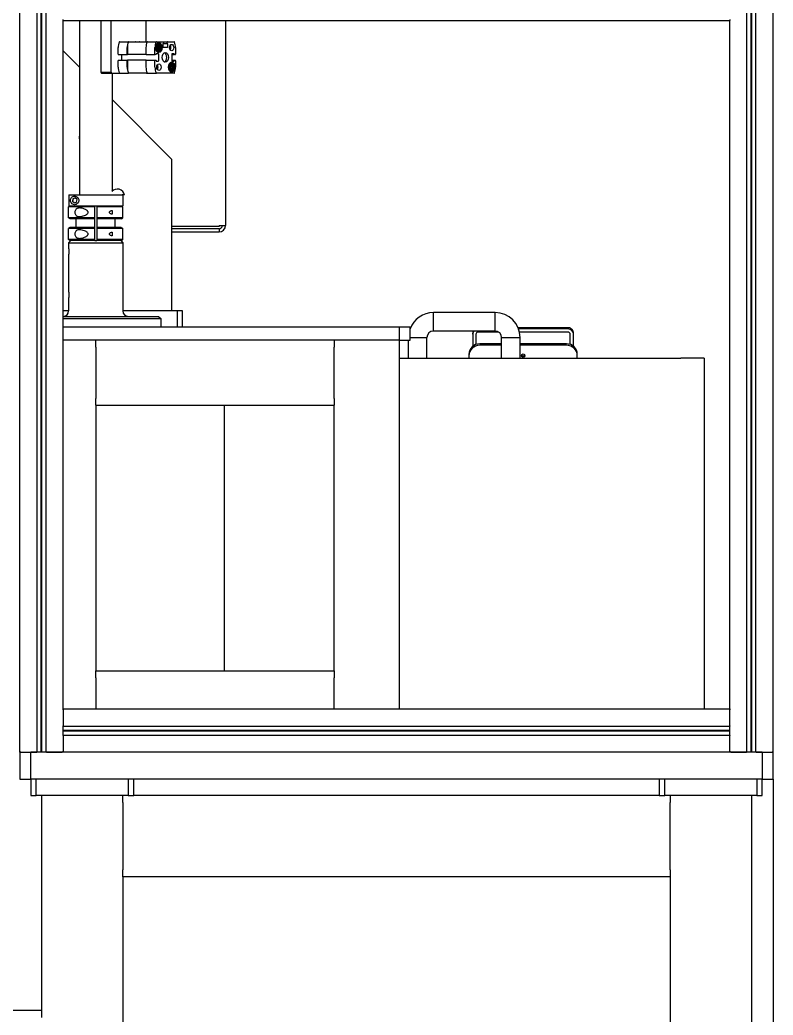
# Model space of a CAD drawing. Header units: millimetres. Extents: x 0 to 7722, y 0 to 5460.
# Drawn here: x 3667 to 4362, y 1057 to 1975 of the extents above; entities that cross this region are included whole.
import ezdxf

# ---------------------------------------------------------------- set-up
doc = ezdxf.new("R2010")
doc.units = ezdxf.units.MM
doc.header["$LTSCALE"] = 5
doc.layers.get('0').update_dxf_attribs({"linetype": 'CONTINUOUS'})

msp = doc.modelspace()

# ---------------------------------------------------------------- linework, layer by layer
for p, q in [((3667.132, 1299.894), (3667.132, 2534.894)), ((3682.982, 1299.894), (3682.982, 2534.894)), ((3686.828, 1299.894), (3686.828, 2534.894)), ((3687.132, 1299.894), (3687.132, 2534.894)), ((3687.437, 1299.894), (3687.437, 2534.894)), ((3691.282, 1299.894), (3691.282, 2534.894)), ((4337.982, 1299.894), (4337.982, 2534.894)), ((4341.828, 1299.894), (4341.828, 2534.894)), ((4342.132, 1299.894), (4342.132, 2534.894)), ((4342.437, 1299.894), (4342.437, 2534.894)), ((4346.282, 1299.894), (4346.282, 2534.894)), ((4362.132, 1299.894), (4362.132, 2534.894)), ((3707.132, 1974.894), (3707.132, 1975.894)), ((3707.132, 1339.894), (3707.132, 1974.894)), ((3707.132, 1974.894), (4322.132, 1974.894)), ((3722.132, 1974.894), (3722.132, 1813.894)), ((3741.866, 1974.894), (3741.866, 1927.301)), ((3750.923, 1974.894), (3750.923, 1927.301)), ((3783.723, 1955.301), (3783.723, 1974.894)), ((3856.864, 1974.894), (3856.864, 1785.794)), ((4322.132, 1975.894), (4322.132, 1974.894)), ((4322.132, 1339.894), (4322.132, 1974.894)), ((3707.132, 1946.894), (3722.132, 1931.894)), ((3757.811, 1943.901), (3757.811, 1949.801)), ((3759.162, 1955.301), (3767.465, 1955.301)), ((3766.113, 1943.901), (3766.113, 1949.801)), ((3766.277, 1949.801), (3766.277, 1943.901)), ((3767.465, 1955.301), (3773.592, 1955.301)), ((3767.525, 1955.051), (3784.504, 1955.051)), ((3773.592, 1955.301), (3777.659, 1955.301)), ((3777.659, 1955.301), (3783.785, 1955.301)), ((3783.472, 1949.801), (3783.472, 1943.901)), ((3784.824, 1955.301), (3793.127, 1955.301)), ((3791.775, 1943.901), (3791.775, 1949.801)), ((3793.127, 1955.301), (3799.253, 1955.301)), ((3795.264, 1952.801), (3794.209, 1952.801)), ((3795.264, 1946.801), (3794.209, 1946.801)), ((3794.228, 1954.051), (3795.081, 1954.051)), ((3794.559, 1951.997), (3794.255, 1952.801)), ((3794.255, 1946.801), (3794.559, 1947.605)), ((3796.178, 1951.997), (3794.559, 1951.997)), ((3795.087, 1951.533), (3794.559, 1951.997)), ((3794.559, 1947.605), (3795.087, 1948.069)), ((3796.178, 1947.605), (3794.559, 1947.605)), ((3797.173, 1951.533), (3795.087, 1951.533)), ((3795.087, 1950.605), (3795.087, 1951.533)), ((3796.705, 1950.605), (3795.087, 1950.605)), ((3795.391, 1949.801), (3795.087, 1950.605)), ((3795.087, 1948.997), (3795.391, 1949.801)), ((3796.705, 1948.997), (3795.087, 1948.997)), ((3795.087, 1948.069), (3795.087, 1948.997)), ((3797.173, 1948.069), (3795.087, 1948.069)), ((3797.478, 1949.801), (3795.391, 1949.801)), ((3797.578, 1951.705), (3797.504, 1951.903)), ((3797.578, 1947.897), (3797.504, 1947.699)), ((3799.056, 1953.301), (3799.056, 1950.501)), ((3799.384, 1953.501), (3799.188, 1953.501)), ((3799.253, 1955.301), (3803.32, 1955.301)), ((3799.319, 1950.101), (3803.255, 1950.101)), ((3799.384, 1953.501), (3803.189, 1953.501)), ((3799.516, 1954.901), (3799.516, 1953.701)), ((3803.058, 1953.701), (3803.058, 1954.901)), ((3803.386, 1953.501), (3803.189, 1953.501)), ((3803.32, 1955.301), (3809.447, 1955.301)), ((3803.517, 1950.501), (3803.517, 1953.301)), ((3810.799, 1949.801), (3810.799, 1943.901)), ((3757.811, 1931.801), (3757.811, 1937.701)), ((3758.073, 1943.501), (3766.375, 1943.501)), ((3758.073, 1938.101), (3766.375, 1938.101)), ((3761.222, 1938.101), (3761.222, 1943.501)), ((3766.113, 1931.801), (3766.113, 1937.701)), ((3766.277, 1937.701), (3766.277, 1931.801)), ((3766.539, 1943.501), (3766.375, 1943.501)), ((3766.375, 1938.101), (3766.539, 1938.101)), ((3783.735, 1943.501), (3766.539, 1943.501)), ((3783.735, 1938.101), (3766.539, 1938.101)), ((3783.472, 1937.701), (3783.472, 1931.801)), ((3783.735, 1943.501), (3792.037, 1943.501)), ((3783.735, 1938.101), (3792.037, 1938.101)), ((3791.775, 1931.801), (3791.775, 1937.701)), ((3792.824, 1943.501), (3792.037, 1943.501)), ((3792.037, 1938.101), (3792.824, 1938.101)), ((3792.956, 1944.001), (3792.956, 1943.701)), ((3792.956, 1937.901), (3792.956, 1937.601)), ((3794.924, 1944.201), (3793.087, 1944.201)), ((3793.087, 1937.401), (3794.924, 1937.401)), ((3794.228, 1945.551), (3795.081, 1945.551)), ((3795.186, 1937.801), (3795.186, 1943.801)), ((3807.388, 1943.801), (3807.388, 1937.801)), ((3807.388, 1943.501), (3809.749, 1943.501)), ((3807.388, 1938.101), (3809.749, 1938.101)), ((3809.487, 1944.201), (3807.65, 1944.201)), ((3807.65, 1937.401), (3809.487, 1937.401)), ((3809.618, 1943.701), (3809.618, 1944.001)), ((3809.618, 1937.601), (3809.618, 1937.901)), ((3810.537, 1943.501), (3809.749, 1943.501)), ((3809.749, 1938.101), (3810.537, 1938.101)), ((3810.799, 1937.701), (3810.799, 1931.801)), ((3807.072, 1934.801), (3806.018, 1934.801)), ((3807.072, 1928.801), (3806.018, 1928.801)), ((3806.036, 1936.051), (3806.889, 1936.051)), ((3806.367, 1933.997), (3806.063, 1934.801)), ((3806.063, 1928.801), (3806.367, 1929.605)), ((3807.986, 1933.997), (3806.367, 1933.997)), ((3806.895, 1933.533), (3806.367, 1933.997)), ((3806.367, 1929.605), (3806.895, 1930.069)), ((3807.986, 1929.605), (3806.367, 1929.605)), ((3808.981, 1933.533), (3806.895, 1933.533)), ((3806.895, 1932.605), (3806.895, 1933.533)), ((3808.513, 1932.605), (3806.895, 1932.605)), ((3807.199, 1931.801), (3806.895, 1932.605)), ((3806.895, 1930.997), (3807.199, 1931.801)), ((3808.513, 1930.997), (3806.895, 1930.997)), ((3806.895, 1930.069), (3806.895, 1930.997)), ((3808.981, 1930.069), (3806.895, 1930.069)), ((3809.286, 1931.801), (3807.199, 1931.801)), ((3809.386, 1933.705), (3809.312, 1933.903)), ((3809.386, 1929.897), (3809.312, 1929.699)), ((3741.866, 1927.301), (3742.522, 1926.301)), ((3741.866, 1927.301), (3750.923, 1927.301)), ((3742.522, 1926.301), (3751.579, 1926.301)), ((3750.923, 1927.301), (3751.579, 1926.301)), ((3751.579, 1926.301), (3759.162, 1926.301)), ((3752.132, 1926.301), (3752.132, 1817.062)), ((3759.162, 1926.301), (3767.465, 1926.301)), ((3783.785, 1926.301), (3767.465, 1926.301)), ((3767.525, 1926.551), (3784.504, 1926.551)), ((3784.824, 1926.301), (3793.127, 1926.301)), ((3809.447, 1926.301), (3793.127, 1926.301)), ((3806.036, 1927.551), (3806.889, 1927.551)), ((3752.132, 1901.894), (3807.132, 1846.894)), ((3807.132, 1846.894), (3807.132, 1706.894)), ((3712.133, 1813.894), (3761.552, 1813.894)), ((3712.133, 1813.894), (3712.133, 1803.894)), ((3716.063, 1810.433), (3715.591, 1808.172)), ((3716.205, 1810.433), (3715.733, 1808.172)), ((3718.256, 1811.154), (3716.063, 1810.433)), ((3716.205, 1810.433), (3716.063, 1810.433)), ((3718.294, 1811.12), (3716.205, 1810.433)), ((3719.976, 1809.615), (3718.256, 1811.154)), ((3719.504, 1807.354), (3719.976, 1809.615)), ((3763.543, 1813.894), (3761.552, 1813.894)), ((3762.132, 1813.894), (3762.132, 1803.894)), ((3713.132, 1803.894), (3712.132, 1802.894)), ((3736.132, 1802.894), (3712.132, 1802.894)), ((3712.132, 1792.76), (3712.132, 1802.894)), ((3712.133, 1803.894), (3762.132, 1803.894)), ((3715.591, 1808.172), (3717.312, 1806.633)), ((3715.733, 1808.172), (3715.591, 1808.172)), ((3715.733, 1808.172), (3717.415, 1806.667)), ((3717.312, 1806.633), (3719.504, 1807.354)), ((3736.132, 1792.76), (3736.132, 1802.894)), ((3738.132, 1802.894), (3738.132, 1792.76)), ((3762.132, 1802.894), (3738.132, 1802.894)), ((3752.132, 1799.515), (3752.132, 1796.273)), ((3761.132, 1803.894), (3762.132, 1802.894)), ((3762.132, 1792.76), (3762.132, 1802.894)), ((3736.132, 1792.76), (3712.132, 1792.76)), ((3713.632, 1791.894), (3712.132, 1792.76)), ((3736.132, 1791.894), (3713.632, 1791.894)), ((3719.132, 1783.894), (3719.132, 1791.894)), ((3736.132, 1783.894), (3736.132, 1791.894)), ((3762.132, 1792.76), (3738.132, 1792.76)), ((3738.132, 1791.894), (3738.132, 1783.894)), ((3760.632, 1791.894), (3738.132, 1791.894)), ((3755.132, 1783.894), (3755.132, 1791.894)), ((3760.632, 1791.894), (3762.132, 1792.76)), ((3713.632, 1783.894), (3712.132, 1783.028)), ((3736.132, 1783.028), (3712.132, 1783.028)), ((3712.132, 1772.894), (3712.132, 1783.028)), ((3736.132, 1783.894), (3713.632, 1783.894)), ((3736.132, 1772.894), (3736.132, 1783.028)), ((3760.632, 1783.894), (3738.132, 1783.894)), ((3738.132, 1783.028), (3738.132, 1772.894)), ((3762.132, 1783.028), (3738.132, 1783.028)), ((3760.632, 1783.894), (3762.132, 1783.028)), ((3762.132, 1772.894), (3762.132, 1783.028)), ((3850.864, 1784.915), (3807.132, 1784.915)), ((3850.864, 1782.794), (3807.132, 1782.794)), ((3850.864, 1785.794), (3850.864, 1784.915)), ((3850.864, 1785.794), (3856.864, 1785.794)), ((3850.864, 1782.794), (3850.864, 1779.794)), ((3736.132, 1772.894), (3712.132, 1772.894)), ((3713.132, 1771.894), (3712.132, 1772.894)), ((3714.132, 1771.894), (3712.132, 1769.894)), ((3736.132, 1771.894), (3713.132, 1771.894)), ((3736.132, 1771.894), (3738.132, 1771.894)), ((3762.132, 1772.894), (3738.132, 1772.894)), ((3761.132, 1771.894), (3738.132, 1771.894)), ((3752.132, 1779.515), (3752.132, 1776.273)), ((3760.132, 1771.894), (3762.132, 1769.894)), ((3761.132, 1771.894), (3762.132, 1772.894)), ((3807.132, 1779.794), (3850.864, 1779.794)), ((3712.132, 1769.894), (3762.132, 1769.894)), ((3712.132, 1769.894), (3712.132, 1764.394)), ((3762.132, 1769.894), (3762.132, 1706.894)), ((3712.132, 1759.394), (3712.132, 1724.394)), ((3712.132, 1719.394), (3712.132, 1706.894)), ((3712.132, 1706.894), (3707.132, 1706.894)), ((3707.132, 1701.894), (3795.132, 1701.894)), ((3707.132, 1699.894), (3797.132, 1699.894)), ((3812.132, 1706.894), (3762.132, 1706.894)), ((3795.132, 1701.894), (3797.132, 1699.894)), ((3797.132, 1699.894), (3797.132, 1691.894)), ((3817.132, 1706.894), (3812.132, 1706.894)), ((3812.132, 1706.894), (3812.132, 1691.894)), ((3817.132, 1691.894), (3817.132, 1706.894)), ((4048.632, 1702.584), (4048.632, 1705.395)), ((4105.632, 1705.395), (4048.632, 1705.395)), ((4048.632, 1698.355), (4048.632, 1702.584)), ((4048.632, 1695.432), (4048.632, 1698.355)), ((4105.632, 1702.584), (4105.632, 1705.395)), ((4105.632, 1698.355), (4105.632, 1702.584)), ((4105.632, 1695.432), (4105.632, 1698.355)), ((4017.132, 1691.894), (3707.132, 1691.894)), ((4027.132, 1691.894), (4017.132, 1691.894)), ((4017.132, 1691.894), (4017.132, 1679.894)), ((4027.132, 1679.894), (4027.132, 1691.894)), ((4048.632, 1691.204), (4048.632, 1695.432)), ((4048.632, 1688.393), (4048.632, 1691.204)), ((4105.632, 1691.204), (4105.632, 1695.432)), ((4105.632, 1688.393), (4105.632, 1691.204)), ((4172.972, 1691.433), (4126.781, 1691.433)), ((4172.972, 1690.33), (4127.219, 1690.33)), ((4027.132, 1682.394), (4028.443, 1682.394)), ((4028.443, 1682.394), (4032.672, 1682.394)), ((4032.672, 1682.394), (4035.593, 1682.394)), ((4035.593, 1682.394), (4039.822, 1682.394)), ((4039.822, 1682.394), (4042.632, 1682.394)), ((4042.632, 1663.394), (4042.632, 1682.394)), ((4105.632, 1688.393), (4048.632, 1688.393)), ((4084.972, 1685.5), (4084.972, 1686.535)), ((4084.972, 1685.5), (4084.972, 1674.286)), ((4087.972, 1685.5), (4087.972, 1675.994)), ((4108.893, 1687.432), (4089.972, 1687.432)), ((4111.632, 1682.394), (4114.443, 1682.394)), ((4111.632, 1663.394), (4111.632, 1682.394)), ((4114.443, 1682.394), (4118.672, 1682.394)), ((4118.672, 1682.394), (4121.593, 1682.394)), ((4121.593, 1682.394), (4125.822, 1682.394)), ((4125.822, 1682.394), (4128.632, 1682.394)), ((4172.972, 1687.432), (4128.073, 1687.432)), ((4128.632, 1663.394), (4128.632, 1682.394)), ((4174.972, 1675.994), (4174.972, 1685.5)), ((4177.972, 1685.5), (4177.972, 1686.535)), ((4177.972, 1674.286), (4177.972, 1685.5)), ((4017.132, 1679.894), (3707.132, 1679.894)), ((3737.132, 1673.494), (3737.132, 1679.894)), ((3737.132, 1673.494), (3737.132, 1626.294)), ((3957.132, 1679.894), (3957.132, 1673.494)), ((3957.132, 1626.294), (3957.132, 1673.494)), ((4017.132, 1679.894), (4027.132, 1679.894)), ((4017.132, 1679.894), (4017.132, 1339.894)), ((4025.632, 1663.394), (4025.632, 1679.894)), ((4111.632, 1676.605), (4091.472, 1676.605)), ((4111.632, 1675.311), (4091.472, 1675.311)), ((4171.472, 1676.605), (4128.632, 1676.605)), ((4171.472, 1675.311), (4128.632, 1675.311)), ((4017.132, 1663.394), (4277.132, 1663.394)), ((4081.472, 1666.945), (4081.472, 1665.651)), ((4081.472, 1665.651), (4081.472, 1663.394)), ((4181.472, 1665.651), (4181.472, 1666.945)), ((4181.472, 1663.394), (4181.472, 1665.651)), ((4298.632, 1663.394), (4277.132, 1663.394)), ((4298.632, 1663.394), (4298.632, 1339.894)), ((3737.132, 1619.894), (3737.132, 1626.294)), ((3957.132, 1626.294), (3957.132, 1619.894)), ((3737.132, 1619.894), (3737.132, 1374.894)), ((3737.132, 1619.894), (3957.132, 1619.894)), ((3855.632, 1619.894), (3855.632, 1374.894)), ((3957.132, 1374.894), (3957.132, 1619.894)), ((3737.132, 1374.894), (3957.132, 1374.894)), ((3737.132, 1368.494), (3737.132, 1374.894)), ((3737.132, 1368.494), (3737.132, 1339.894)), ((3957.132, 1374.894), (3957.132, 1368.494)), ((3957.132, 1339.894), (3957.132, 1368.494)), ((3707.132, 1339.894), (4322.132, 1339.894)), ((3707.132, 1338.894), (3707.132, 1339.894)), ((3707.132, 1338.894), (3707.132, 1324.344)), ((4322.132, 1339.894), (4322.132, 1338.894)), ((4322.132, 1324.344), (4322.132, 1338.894)), ((3707.132, 1324.044), (3707.132, 1324.344)), ((3707.132, 1315.744), (3707.132, 1324.044)), ((3707.132, 1324.044), (4322.132, 1324.044)), ((4322.132, 1324.344), (4322.132, 1324.044)), ((4322.132, 1315.744), (4322.132, 1324.044)), ((3707.132, 1320.199), (4322.132, 1320.199)), ((3707.132, 1319.894), (4322.132, 1319.894)), ((3707.132, 1319.589), (4322.132, 1319.589)), ((3707.132, 1315.744), (4322.132, 1315.744)), ((3707.132, 1315.444), (3707.132, 1315.744)), ((3707.132, 1315.444), (3707.132, 1300.894)), ((4322.132, 1315.744), (4322.132, 1315.444)), ((4322.132, 1300.894), (4322.132, 1315.444)), ((3667.132, 1299.894), (3667.132, 1274.894)), ((3668.132, 1299.894), (3667.132, 1299.894)), ((3668.132, 1299.894), (3682.682, 1299.894)), ((3677.132, 1274.894), (3677.132, 1299.894)), ((4352.132, 1299.894), (3677.132, 1299.894)), ((3691.582, 1299.894), (3706.132, 1299.894)), ((3707.132, 1299.894), (3707.132, 1300.894)), ((4322.132, 1300.894), (4322.132, 1299.894)), ((4323.132, 1299.894), (4337.682, 1299.894)), ((4346.582, 1299.894), (4361.132, 1299.894)), ((4352.132, 1299.894), (4352.132, 1274.894)), ((4362.132, 1299.894), (4361.132, 1299.894)), ((4362.132, 1274.894), (4362.132, 1299.894)), ((3667.132, 1274.894), (3677.132, 1274.894)), ((4352.132, 1274.894), (3677.132, 1274.894)), ((3677.132, 1274.894), (3677.132, 1259.894)), ((3682.132, 1259.894), (3682.132, 1274.894)), ((3767.132, 1274.894), (3767.132, 1259.894)), ((3772.132, 1259.894), (3772.132, 1274.894)), ((4257.132, 1274.894), (4257.132, 1259.894)), ((4262.132, 1259.894), (4262.132, 1274.894)), ((4347.132, 1274.894), (4347.132, 1259.894)), ((4352.132, 1274.894), (4362.132, 1274.894)), ((4352.132, 1259.894), (4352.132, 1274.894)), ((4362.132, 1274.894), (4362.132, 748.894)), ((3677.132, 1259.894), (3682.132, 1259.894)), ((3767.132, 1259.894), (3682.132, 1259.894)), ((3687.132, 1259.894), (3687.132, 1061.589)), ((3762.132, 1253.494), (3762.132, 1259.894)), ((3767.132, 1259.894), (3772.132, 1259.894)), ((4257.132, 1259.894), (3772.132, 1259.894)), ((4257.132, 1259.894), (4262.132, 1259.894)), ((4347.132, 1259.894), (4262.132, 1259.894)), ((4267.132, 1259.894), (4267.132, 1253.494)), ((4342.132, 1259.894), (4342.132, 744.894)), ((4347.132, 1259.894), (4352.132, 1259.894)), ((3762.132, 1253.494), (3762.132, 1191.294)), ((4267.132, 1191.294), (4267.132, 1253.494)), ((3762.132, 1184.894), (3762.132, 1191.294)), ((3762.132, 1184.894), (3762.132, 744.894)), ((4267.132, 1184.894), (3762.132, 1184.894)), ((4267.132, 1191.294), (4267.132, 1184.894)), ((4267.132, 1184.894), (4267.132, 744.894)), ((3687.132, 1061.589), (3615.132, 1061.589)), ((3687.132, 1061.589), (3687.132, 1055.189))]:
    msp.add_line(p, q)
for centre, radius, start, end in [((3727.132, 1866.894), 5.25, 162.24721, 197.75279), ((3757.12, 1812.894), 6.5, 8.849883, 140.342422), ((3850.864, 1785.794), 6, 270, 0), ((3850.864, 1785.794), 3, 270, 0), ((3707.132, 1706.894), 5, 270, 0), ((3767.132, 1706.894), 5, 180, 270), ((4048.632, 1682.394), 22.999, 90, 159.199609), ((4105.632, 1682.394), 22.999, 0, 90), ((4048.632, 1682.394), 6.001, 90, 180), ((4105.632, 1682.394), 6.001, 0, 90)]:
    msp.add_arc(centre, radius, start, end)
for centre, major_axis, ratio, start_param, end_param in [((3764.076, 1949.801), (0, 9.55), 0.6560036, 0.9914393, 1.5707963), ((3759.162, 1954.701), (0, 0.6), 0.6560036, 0, 0.9914393), ((3772.378, 1949.801), (0, 9.55), 0.6560036, 0.9914393, 1.5707963), ((3772.542, 1949.801), (0, -9.55), 0.6560036, 4.1660612, 4.712389), ((3767.465, 1954.701), (0, 0.6), 0.6560036, 0, 0.9914393), ((3767.525, 1954.451), (0, 0.6), 0.6560036, 0, 1.0244682), ((3773.592, 1954.901), (0, 0.4), 0.6560036, 5.0967858, 6.2831853), ((3777.659, 1954.901), (0, 0.4), 0.6560036, 0, 1.1863996), ((3789.737, 1949.801), (0, -9.55), 0.6560036, 4.1330319, 4.712389), ((3783.785, 1954.701), (0, 0.6), 0.6560036, 5.3352156, 6.2831853), ((3784.824, 1954.701), (0, 0.6), 0.6560036, 0, 0.9914393), ((3798.04, 1949.801), (0, 9.55), 0.6560036, 0.9914393, 1.5707963), ((3793.127, 1954.701), (0, 0.6), 0.6560036, 0, 0.9914393), ((3795.081, 1949.801), (0, 4.25), 0.6560036, 5.2296885, 7.1128208), ((3795.081, 1949.801), (0, -4.25), 0.6560036, 5.4535498, 7.3366821), ((3792.455, 1949.801), (0, 1.621), 0.6560036, 3.8657317, 5.5590463), ((3792.741, 1949.801), (0, 2), 0.6560036, 3.6088739, 5.8159041), ((3792.741, 1949.801), (0, 3), 0.6560036, 3.6735828, 5.7511952), ((3793.119, 1949.801), (0, 3), 0.6560036, 3.5357765, 5.8890014), ((3799.188, 1953.301), (0, 0.2), 0.6560036, 0, 1.5707963), ((3799.319, 1950.501), (0, -0.4), 0.6560036, 4.712389, 6.2831853), ((3799.253, 1954.901), (0, 0.4), 0.6560036, 4.712389, 6.2831853), ((3799.384, 1953.701), (0, -0.2), 0.6560036, 0, 1.5707963), ((3803.32, 1954.901), (0, 0.4), 0.6560036, 0, 1.5707963), ((3803.189, 1953.701), (0, -0.2), 0.6560036, 4.712389, 6.2831853), ((3803.255, 1950.501), (0, -0.4), 0.6560036, 0, 1.5707963), ((3803.386, 1953.301), (0, 0.2), 0.6560036, 4.712389, 6.2831853), ((3804.263, 1949.801), (0, 1.621), 0.6560036, 4.3531996, 5.0715783), ((3804.549, 1949.801), (0, 2), 0.6560036, 3.9118335, 5.5129444), ((3804.549, 1949.801), (0, 3), 0.6560036, 3.8773486, 5.5474293), ((3809.447, 1954.701), (0, 0.6), 0.6560036, 5.291746, 6.2831853), ((3804.534, 1949.801), (0, -9.55), 0.6560036, 1.5707963, 2.1501534), ((3758.073, 1943.901), (0, -0.4), 0.6560036, 4.712389, 6.2831853), ((3758.073, 1937.701), (0, 0.4), 0.6560036, 0, 1.5707963), ((3766.375, 1943.901), (0, -0.4), 0.6560036, 4.712389, 6.2831853), ((3766.375, 1937.701), (0, 0.4), 0.6560036, 0, 1.5707963), ((3766.539, 1943.901), (0, -0.4), 0.6560036, 4.712389, 6.2831853), ((3766.539, 1937.701), (0, 0.4), 0.6560036, 0, 1.5707963), ((3783.735, 1943.901), (0, -0.4), 0.6560036, 4.712389, 6.2831853), ((3783.735, 1937.701), (0, 0.4), 0.6560036, 0, 1.5707963), ((3792.037, 1943.901), (0, -0.4), 0.6560036, 4.712389, 6.2831853), ((3792.037, 1937.701), (0, 0.4), 0.6560036, 0, 1.5707963), ((3792.824, 1943.701), (0, -0.2), 0.6560036, 0, 1.5707963), ((3792.824, 1937.901), (0, 0.2), 0.6560036, 4.712389, 6.2831853), ((3793.087, 1944.001), (0, 0.2), 0.6560036, 0, 1.5707963), ((3793.087, 1937.601), (0, -0.2), 0.6560036, 4.712389, 6.2831853), ((3794.924, 1943.801), (0, 0.4), 0.6560036, 4.712389, 6.2831853), ((3794.924, 1937.801), (0, -0.4), 0.6560036, 0, 1.5707963), ((3799.702, 1940.801), (0, -4.5), 0.6560036, 0.2717931, 2.8697996), ((3807.65, 1943.801), (0, 0.4), 0.6560036, 0, 1.5707963), ((3807.65, 1937.801), (0, -0.4), 0.6560036, 4.712389, 6.2831853), ((3809.487, 1944.001), (0, 0.2), 0.6560036, 4.712389, 6.2831853), ((3809.487, 1937.601), (0, -0.2), 0.6560036, 0, 1.5707963), ((3809.749, 1943.701), (0, -0.2), 0.6560036, 4.712389, 6.2831853), ((3809.749, 1937.901), (0, 0.2), 0.6560036, 0, 1.5707963), ((3810.537, 1943.901), (0, -0.4), 0.6560036, 0, 1.5707963), ((3810.537, 1937.701), (0, 0.4), 0.6560036, 4.712389, 6.2831853), ((3764.076, 1931.801), (0, 9.55), 0.6560036, 1.5707963, 2.1501534), ((3772.378, 1931.801), (0, 9.55), 0.6560036, 1.5707963, 2.1501534), ((3772.542, 1931.801), (0, -9.55), 0.6560036, 4.712389, 5.2587168), ((3789.737, 1931.801), (0, -9.55), 0.6560036, 4.712389, 5.291746), ((3798.04, 1931.801), (0, 9.55), 0.6560036, 1.5707963, 2.1501534), ((3792.455, 1931.801), (0, 1.621), 0.6560036, 4.3531996, 5.0715783), ((3792.741, 1931.801), (0, 2), 0.6560036, 3.9118335, 5.5129444), ((3792.741, 1931.801), (0, 3), 0.6560036, 3.8773486, 5.5474293), ((3806.889, 1931.801), (0, 4.25), 0.6560036, 5.2296885, 7.1128208), ((3806.889, 1931.801), (0, -4.25), 0.6560036, 5.4535498, 7.3366821), ((3804.263, 1931.801), (0, 1.621), 0.6560036, 3.8657317, 5.5590463), ((3804.549, 1931.801), (0, 2), 0.6560036, 3.6088739, 5.8159041), ((3804.549, 1931.801), (0, 3), 0.6560036, 3.6735828, 5.7511952), ((3804.927, 1931.801), (0, 3), 0.6560036, 3.5357765, 5.8890014), ((3804.534, 1931.801), (0, -9.55), 0.6560036, 0.9914393, 1.5707963), ((3759.162, 1926.901), (0, -0.6), 0.6560036, 5.291746, 6.2831853), ((3767.465, 1926.901), (0, -0.6), 0.6560036, 5.291746, 6.2831853), ((3767.525, 1927.151), (0, -0.6), 0.6560036, 5.2587168, 6.2831853), ((3783.785, 1926.901), (0, -0.6), 0.6560036, 0, 0.9479697), ((3784.824, 1926.901), (0, -0.6), 0.6560036, 5.291746, 6.2831853), ((3793.127, 1926.901), (0, -0.6), 0.6560036, 5.291746, 6.2831853), ((3809.447, 1926.901), (0, -0.6), 0.6560036, 0, 0.9914393), ((4172.972, 1685.5), (5, 0), 0.9659258, 0, 1.5707963), ((4089.972, 1685.5), (-5, 0), 0.9659258, 5.6410032, 6.2831853), ((4089.972, 1685.5), (-2, 0), 0.9659258, 4.712389, 6.2831853), ((4172.972, 1685.5), (2, 0), 0.9659258, 0, 1.5707963), ((4091.472, 1666.945), (-10, 0), 0.9659258, 4.712389, 6.2831853), ((4091.472, 1665.651), (-10, 0), 0.9659258, 4.712389, 6.2831853), ((4171.472, 1666.945), (10, 0), 0.9659258, 0, 1.5707963), ((4171.472, 1665.651), (10, 0), 0.9659258, 0, 1.5707963), ((4131.472, 1666.945), (1.621, 0), 0.9659258, 3.5676093, 5.8571687)]:
    msp.add_ellipse(centre, major_axis=major_axis, ratio=ratio, start_param=start_param, end_param=end_param)
for centre, major_axis, ratio in [((3795.383, 1949.801), (0, -4.6), 0.6560036), ((3795.383, 1949.801), (0, 3.85), 0.6560036), ((3795.383, 1949.801), (0, 3.6), 0.6560036), ((3807.191, 1949.801), (0, -3), 0.6560036), ((3801.287, 1940.801), (0, -4.5), 0.6560036), ((3795.383, 1931.801), (0, -3), 0.6560036), ((3807.191, 1931.801), (0, -4.6), 0.6560036), ((3807.191, 1931.801), (0, 3.85), 0.6560036), ((3807.191, 1931.801), (0, 3.6), 0.6560036), ((4131.472, 1665.651), (-1.621, 0), 0.9659258)]:
    msp.add_ellipse(centre, major_axis=major_axis, ratio=ratio)
for points, weights in [([(3794.077, 1952.801), (3794.103, 1952.801), (3794.209, 1952.801)], [1.01704748264, 1.0264154764, 1.02385469408]), ([(3794.209, 1946.801), (3794.103, 1946.801), (3794.077, 1946.801)], [1.02385469408, 1.0264154764, 1.01704748264]), ([(3794.209, 1952.801), (3794.607, 1953.02), (3795.205, 1953.265)], [1.02385469408, 1.02721658286, 1.01001874936]), ([(3795.205, 1946.337), (3794.607, 1946.581), (3794.209, 1946.801)], [1.01001874936, 1.02721658286, 1.02385469408]), ([(3795.205, 1953.265), (3795.163, 1953.02), (3795.264, 1952.801)], [1.01001874936, 1.02721658286, 1.02385469408]), ([(3795.264, 1946.801), (3795.163, 1946.581), (3795.205, 1946.337)], [1.02385469408, 1.02721658286, 1.01001874936]), ([(3795.264, 1952.801), (3795.7, 1952.801), (3796.341, 1952.801)], [1.02385469408, 1.02721658286, 1.01001874936]), ([(3796.341, 1946.801), (3795.7, 1946.801), (3795.264, 1946.801)], [1.01001874936, 1.02721658286, 1.02385469408]), ([(3796.341, 1952.801), (3796.182, 1952.377), (3796.178, 1951.997)], [1.01001874936, 1.02721658286, 1.02385469408]), ([(3796.178, 1951.997), (3796.575, 1951.778), (3797.173, 1951.533)], [1.02385469408, 1.02721658286, 1.01001874936]), ([(3797.173, 1948.069), (3796.575, 1947.824), (3796.178, 1947.605)], [1.01001874936, 1.02721658286, 1.02385469408]), ([(3796.178, 1947.605), (3796.182, 1947.225), (3796.341, 1946.801)], [1.02385469408, 1.02721658286, 1.01001874936]), ([(3797.173, 1951.533), (3796.853, 1951.043), (3796.705, 1950.605)], [1.01001874936, 1.02721658286, 1.02385469408]), ([(3796.705, 1950.605), (3796.997, 1950.225), (3797.478, 1949.801)], [1.02385469408, 1.02721658286, 1.01001874936]), ([(3797.478, 1949.801), (3796.997, 1949.377), (3796.705, 1948.997)], [1.01001874936, 1.02721658286, 1.02385469408]), ([(3796.705, 1948.997), (3796.853, 1948.558), (3797.173, 1948.069)], [1.02385469408, 1.02721658286, 1.01001874936]), ([(3805.885, 1934.801), (3805.911, 1934.801), (3806.018, 1934.801)], [1.01704748264, 1.0264154764, 1.02385469408]), ([(3806.018, 1928.801), (3805.911, 1928.801), (3805.885, 1928.801)], [1.02385469408, 1.0264154764, 1.01704748264]), ([(3806.018, 1934.801), (3806.415, 1935.02), (3807.013, 1935.265)], [1.02385469408, 1.02721658286, 1.01001874936]), ([(3807.013, 1928.337), (3806.415, 1928.581), (3806.018, 1928.801)], [1.01001874936, 1.02721658286, 1.02385469408]), ([(3807.013, 1935.265), (3806.971, 1935.02), (3807.072, 1934.801)], [1.01001874936, 1.02721658286, 1.02385469408]), ([(3807.072, 1928.801), (3806.971, 1928.581), (3807.013, 1928.337)], [1.02385469408, 1.02721658286, 1.01001874936]), ([(3807.072, 1934.801), (3807.509, 1934.801), (3808.149, 1934.801)], [1.02385469408, 1.02721658286, 1.01001874936]), ([(3808.149, 1928.801), (3807.509, 1928.801), (3807.072, 1928.801)], [1.01001874936, 1.02721658286, 1.02385469408]), ([(3808.149, 1934.801), (3807.99, 1934.377), (3807.986, 1933.997)], [1.01001874936, 1.02721658286, 1.02385469408]), ([(3807.986, 1933.997), (3808.383, 1933.778), (3808.981, 1933.533)], [1.02385469408, 1.02721658286, 1.01001874936]), ([(3808.981, 1930.069), (3808.383, 1929.824), (3807.986, 1929.605)], [1.01001874936, 1.02721658286, 1.02385469408]), ([(3807.986, 1929.605), (3807.99, 1929.225), (3808.149, 1928.801)], [1.02385469408, 1.02721658286, 1.01001874936]), ([(3808.981, 1933.533), (3808.661, 1933.043), (3808.513, 1932.605)], [1.01001874936, 1.02721658286, 1.02385469408]), ([(3808.513, 1932.605), (3808.805, 1932.225), (3809.286, 1931.801)], [1.02385469408, 1.02721658286, 1.01001874936]), ([(3809.286, 1931.801), (3808.805, 1931.377), (3808.513, 1930.997)], [1.01001874936, 1.02721658286, 1.02385469408]), ([(3808.513, 1930.997), (3808.661, 1930.558), (3808.981, 1930.069)], [1.02385469408, 1.02721658286, 1.01001874936]), ([(3736.132, 1802.894), (3736.132, 1803.404), (3736.132, 1803.894)], [1.01710471697, 1.01331361815, 1.00911548303]), ([(3738.132, 1803.894), (3738.132, 1803.404), (3738.132, 1802.894)], [1.00911548303, 1.01331361815, 1.01710471697]), ([(3736.132, 1791.894), (3736.132, 1792.313), (3736.132, 1792.76)], [1.91904736729, 1.86376102098, 1.8083330961]), ([(3738.132, 1792.76), (3738.132, 1792.313), (3738.132, 1791.894)], [1.8083330961, 1.86376102098, 1.91904736729]), ([(3736.132, 1783.028), (3736.132, 1783.474), (3736.132, 1783.894)], [1.8083330961, 1.86376102098, 1.91904736729]), ([(3738.132, 1783.894), (3738.132, 1783.474), (3738.132, 1783.028)], [1.91904736729, 1.86376102098, 1.8083330961]), ([(3736.132, 1771.894), (3736.132, 1772.383), (3736.132, 1772.894)], [1.00911548321, 1.01331361841, 1.0171047173]), ([(3738.132, 1772.894), (3738.132, 1772.383), (3738.132, 1771.894)], [1.0171047173, 1.01331361841, 1.00911548321])]:
    msp.add_rational_spline(points, weights, degree=2)
for points, knots in [([(3713.769, 1810.229), (3713.756, 1810.19), (3713.744, 1810.151), (3713.602, 1809.678), (3713.542, 1809.223), (3713.568, 1808.358), (3713.64, 1807.949), (3713.769, 1807.558)], [7.53430372, 7.53430372, 7.53430372, 7.53430372, 7.56310796, 7.56310796, 7.88314495, 7.88314495, 8.17365955, 8.17365955, 8.17365955, 8.17365955]), ([(3713.934, 1809.963), (3713.955, 1810.044), (3713.977, 1810.12), (3714.201, 1810.83), (3714.546, 1811.358), (3715.219, 1812.077), (3715.63, 1812.376), (3716.553, 1812.785), (3717.066, 1812.894), (3717.57, 1812.894)], [1.72539636, 1.72539636, 1.72539636, 1.72539636, 1.75326812, 1.75326812, 2.00244571, 2.00244571, 2.24543132, 2.24543132, 2.48841693, 2.48841693, 2.48841693, 2.48841693]), ([(3717.57, 1812.894), (3718.019, 1812.894), (3718.534, 1812.807), (3719.551, 1812.371), (3720.051, 1812.019), (3720.732, 1811.227), (3720.99, 1810.817), (3721.342, 1809.894), (3721.435, 1809.382), (3721.435, 1808.894), (3721.435, 1808.405), (3721.342, 1807.893), (3720.99, 1806.97), (3720.732, 1806.56), (3720.051, 1805.768), (3719.551, 1805.417), (3718.534, 1804.98), (3718.019, 1804.894), (3717.57, 1804.894)], [2.4884169, 2.4884169, 2.4884169, 2.4884169, 2.7047524, 2.7047524, 2.9210879, 2.9210879, 3.0676083, 3.0676083, 3.2141286, 3.2141286, 3.2141286, 3.3606489, 3.3606489, 3.5071693, 3.5071693, 3.7235048, 3.7235048, 3.9398403, 3.9398403, 3.9398403, 3.9398403]), ([(3717.57, 1804.894), (3716.99, 1804.894), (3716.409, 1805.035), (3715.385, 1805.564), (3714.941, 1805.946), (3714.388, 1806.699), (3714.19, 1807.05), (3714.003, 1807.578), (3713.966, 1807.699), (3713.934, 1807.824)], [0.72571168, 0.72571168, 0.72571168, 0.72571168, 1.00515562, 1.00515562, 1.28459956, 1.28459956, 1.45037408, 1.45037408, 1.49694371, 1.49694371, 1.49694371, 1.49694371]), ([(3730.132, 1797.894), (3730.132, 1797.677), (3730.068, 1797.457), (3729.853, 1797.057), (3729.705, 1796.876), (3729.281, 1796.436), (3728.972, 1796.203), (3728.329, 1795.774), (3727.994, 1795.583), (3726.963, 1795.051), (3726.245, 1794.755), (3724.077, 1794.034), (3722.635, 1793.784), (3720.865, 1794), (3720.333, 1794.139), (3719.381, 1794.64), (3718.961, 1795.003), (3718.429, 1795.765), (3718.24, 1796.147), (3717.987, 1796.992), (3717.923, 1797.455), (3717.923, 1798.332), (3717.987, 1798.796), (3718.24, 1799.64), (3718.429, 1800.022), (3718.961, 1800.785), (3719.381, 1801.147), (3720.333, 1801.648), (3720.865, 1801.788), (3722.635, 1802.003), (3724.077, 1801.753), (3726.245, 1801.033), (3726.963, 1800.736), (3727.994, 1800.204), (3728.329, 1800.013), (3728.972, 1799.585), (3729.281, 1799.351), (3729.705, 1798.912), (3729.853, 1798.73), (3730.068, 1798.33), (3730.132, 1798.111), (3730.132, 1797.894)], [0, 0, 0, 0, 0.0651191, 0.0651191, 0.1302381, 0.1302381, 0.2525886, 0.2525886, 0.374939, 0.374939, 0.6196398, 0.6196398, 1.1090415, 1.1090415, 1.3067616, 1.3067616, 1.5044817, 1.5044817, 1.6361345, 1.6361345, 1.7677872, 1.7677872, 1.89944, 1.89944, 2.0310927, 2.0310927, 2.2288128, 2.2288128, 2.4265329, 2.4265329, 2.9159346, 2.9159346, 3.1606355, 3.1606355, 3.2829859, 3.2829859, 3.4053363, 3.4053363, 3.4704554, 3.4704554, 3.5355745, 3.5355745, 3.5355745, 3.5355745]), ([(3752.132, 1796.273), (3751.833, 1796.273), (3751.502, 1796.321), (3750.855, 1796.524), (3750.539, 1796.677), (3750.125, 1796.998), (3749.976, 1797.145), (3749.81, 1797.402), (3749.764, 1797.494), (3749.701, 1797.688), (3749.684, 1797.79), (3749.684, 1797.894), (3749.684, 1797.998), (3749.701, 1798.099), (3749.764, 1798.293), (3749.81, 1798.385), (3749.976, 1798.643), (3750.125, 1798.789), (3750.539, 1799.11), (3750.855, 1799.263), (3751.502, 1799.466), (3751.833, 1799.515), (3752.132, 1799.515)], [0.98641255, 0.98641255, 0.98641255, 0.98641255, 1.09883161, 1.09883161, 1.21125068, 1.21125068, 1.27360934, 1.27360934, 1.30478867, 1.30478867, 1.335968, 1.335968, 1.335968, 1.36714733, 1.36714733, 1.39832666, 1.39832666, 1.46068532, 1.46068532, 1.57310439, 1.57310439, 1.68552346, 1.68552346, 1.68552346, 1.68552346]), ([(3730.132, 1777.894), (3730.132, 1777.677), (3730.068, 1777.457), (3729.853, 1777.057), (3729.705, 1776.876), (3729.281, 1776.436), (3728.972, 1776.203), (3728.329, 1775.774), (3727.994, 1775.583), (3726.963, 1775.051), (3726.245, 1774.755), (3724.077, 1774.034), (3722.635, 1773.784), (3720.865, 1774), (3720.333, 1774.139), (3719.381, 1774.64), (3718.961, 1775.003), (3718.429, 1775.765), (3718.24, 1776.147), (3717.987, 1776.992), (3717.923, 1777.455), (3717.923, 1778.332), (3717.987, 1778.796), (3718.24, 1779.64), (3718.429, 1780.022), (3718.961, 1780.785), (3719.381, 1781.147), (3720.333, 1781.648), (3720.865, 1781.788), (3722.635, 1782.003), (3724.077, 1781.753), (3726.245, 1781.033), (3726.963, 1780.736), (3727.994, 1780.204), (3728.329, 1780.013), (3728.972, 1779.585), (3729.281, 1779.351), (3729.705, 1778.912), (3729.853, 1778.73), (3730.068, 1778.33), (3730.132, 1778.111), (3730.132, 1777.894)], [0, 0, 0, 0, 0.0651191, 0.0651191, 0.1302381, 0.1302381, 0.2525886, 0.2525886, 0.374939, 0.374939, 0.6196398, 0.6196398, 1.1090415, 1.1090415, 1.3067616, 1.3067616, 1.5044817, 1.5044817, 1.6361345, 1.6361345, 1.7677872, 1.7677872, 1.89944, 1.89944, 2.0310927, 2.0310927, 2.2288128, 2.2288128, 2.4265329, 2.4265329, 2.9159346, 2.9159346, 3.1606355, 3.1606355, 3.2829859, 3.2829859, 3.4053363, 3.4053363, 3.4704554, 3.4704554, 3.5355745, 3.5355745, 3.5355745, 3.5355745]), ([(3752.132, 1776.273), (3751.833, 1776.273), (3751.502, 1776.321), (3750.855, 1776.524), (3750.539, 1776.677), (3750.125, 1776.998), (3749.976, 1777.145), (3749.81, 1777.402), (3749.764, 1777.494), (3749.701, 1777.688), (3749.684, 1777.79), (3749.684, 1777.894), (3749.684, 1777.998), (3749.701, 1778.099), (3749.764, 1778.293), (3749.81, 1778.385), (3749.976, 1778.643), (3750.125, 1778.789), (3750.539, 1779.11), (3750.855, 1779.263), (3751.502, 1779.466), (3751.833, 1779.515), (3752.132, 1779.515)], [0.98641255, 0.98641255, 0.98641255, 0.98641255, 1.09883161, 1.09883161, 1.21125068, 1.21125068, 1.27360934, 1.27360934, 1.30478867, 1.30478867, 1.335968, 1.335968, 1.335968, 1.36714733, 1.36714733, 1.39832666, 1.39832666, 1.46068532, 1.46068532, 1.57310439, 1.57310439, 1.68552346, 1.68552346, 1.68552346, 1.68552346]), ([(3712.132, 1764.394), (3712.132, 1764.394), (3712.139, 1764.331), (3712.163, 1764.076), (3712.179, 1763.883), (3712.211, 1763.44), (3712.228, 1763.159), (3712.251, 1762.543), (3712.258, 1762.208), (3712.258, 1761.894)], [1.13087154, 1.13087154, 1.13087154, 1.13087154, 1.22511068, 1.22511068, 1.31934981, 1.31934981, 1.41358927, 1.41358927, 1.50782872, 1.50782872, 1.50782872, 1.50782872]), ([(3712.258, 1761.894), (3712.258, 1761.58), (3712.251, 1761.245), (3712.228, 1760.629), (3712.211, 1760.348), (3712.179, 1759.904), (3712.163, 1759.712), (3712.139, 1759.456), (3712.132, 1759.394), (3712.132, 1759.394)], [0, 0, 0, 0, 0.09423946, 0.09423946, 0.18847891, 0.18847891, 0.28271805, 0.28271805, 0.37695718, 0.37695718, 0.37695718, 0.37695718]), ([(3712.132, 1724.394), (3712.132, 1724.394), (3712.139, 1724.331), (3712.163, 1724.076), (3712.179, 1723.883), (3712.211, 1723.44), (3712.228, 1723.159), (3712.251, 1722.543), (3712.258, 1722.208), (3712.258, 1721.894)], [1.13087154, 1.13087154, 1.13087154, 1.13087154, 1.22511068, 1.22511068, 1.31934981, 1.31934981, 1.41358927, 1.41358927, 1.50782872, 1.50782872, 1.50782872, 1.50782872]), ([(3712.258, 1721.894), (3712.258, 1721.58), (3712.251, 1721.245), (3712.228, 1720.629), (3712.211, 1720.348), (3712.179, 1719.904), (3712.163, 1719.712), (3712.139, 1719.456), (3712.132, 1719.394), (3712.132, 1719.394)], [0, 0, 0, 0, 0.09423946, 0.09423946, 0.18847891, 0.18847891, 0.28271805, 0.28271805, 0.37695718, 0.37695718, 0.37695718, 0.37695718]), ([(4177.972, 1686.535), (4177.972, 1687.053), (4177.888, 1687.571), (4177.558, 1688.555), (4177.313, 1689.021), (4176.69, 1689.851), (4176.313, 1690.215), (4175.467, 1690.811), (4174.997, 1691.042), (4174.012, 1691.353), (4173.495, 1691.432), (4172.977, 1691.433), (4172.975, 1691.433), (4172.972, 1691.433)], [3.1415927, 3.1415927, 3.1415927, 3.1415927, 3.4544408, 3.4544408, 3.7686001, 3.7686001, 4.0827593, 4.0827593, 4.3969186, 4.3969186, 4.7110779, 4.7110779, 4.712389, 4.712389, 4.712389, 4.712389]), ([(4085.346, 1688.393), (4085.301, 1688.286), (4085.26, 1688.178), (4085.058, 1687.576), (4084.972, 1687.056), (4084.972, 1686.535)], [5.89918849, 5.89918849, 5.89918849, 5.89918849, 5.96902604, 5.96902604, 6.28318531, 6.28318531, 6.28318531, 6.28318531])]:
    msp.add_open_spline(points, degree=3, knots=knots)

doc.saveas('drawing.dxf')
